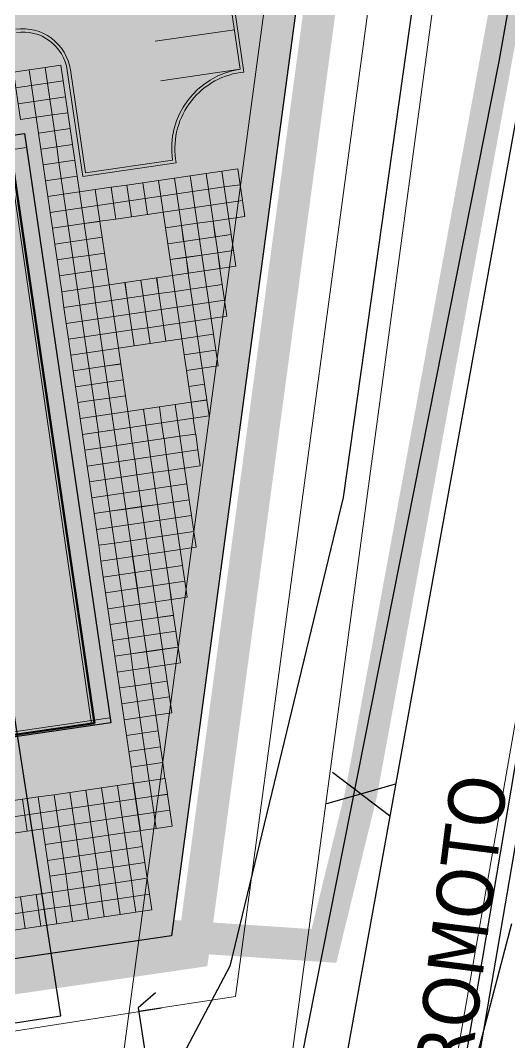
# Model space of a CAD drawing. Header units: metres. Extents: x 2 to 659295185, y -28 to 1124222152.
# Drawn here: x 658590.8 to 658621.4, y 1124397.9 to 1124461.7 of the extents above; entities that cross this region are included whole.
import ezdxf

# ---------------------------------------------------------------- set-up
doc = ezdxf.new("R2010")
doc.units = ezdxf.units.M
doc.header["$MEASUREMENT"] = 0
doc.linetypes.add('ACAD_ISO10W100', pattern=[18.5, 12, -3, 0.5, -3])
doc.linetypes.add('DASHED', pattern=[0.75, 0.5, -0.25])
doc.layers.get('0').update_dxf_attribs({"linetype": 'CONTINUOUS'})
for name, color, linetype, lineweight in [("a''brocal", 220, 'CONTINUOUS', 15), ('AT', 210, 'CONTINUOUS', 50), ('Canal Drenaje Existente', 162, 'CONTINUOUS', 20), ('Cerca concreto', 12, 'CONTINUOUS', 15), ('ESCUELA', 7, 'CONTINUOUS', 15), ('estaciomamiento', 8, 'CONTINUOUS', 15), ('MANZANA URBA', 30, 'ACAD_ISO10W100', 80)]:
    doc.layers.add(name, color=color, linetype=linetype, lineweight=lineweight)
for name, color, linetype in [('CALLES', 1, 'CONTINUOUS'), ('CANAL', 5, 'CONTINUOUS'), ('CARRET-PAV', 10, 'CONTINUOUS'), ('CERCA', 7, 'CONTINUOUS'), ('MANZANA', 30, 'CONTINUOUS'), ('PARCELA SL', 1, 'CONTINUOUS'), ('PUENTE', 7, 'CONTINUOUS')]:
    doc.layers.add(name, color=color, linetype=linetype)
doc.layers.add('parcela simoncito', color=7, linetype='CONTINUOUS', lineweight=9, true_color=0xe9debe)
doc.styles.get("Standard").update_dxf_attribs({"font": 'tahoma.ttf'})
doc.styles.add('СПДС', font='isocpeur.ttf')
doc.linetypes.add('FENCELINE2', pattern='A,0.25,-0.1,[132,ltypeshp.shx,S=0.1,R=0,X=-0.1,Y=0],-0.1,1', length=1.45)

# ---------------------------------------------------------------- blocks, each defined once
blk = doc.blocks.new('FENCTICK')
for p, q in [((-2, -4), (2, 4)), ((2, -4), (-2, 4))]:
    blk.add_line(p, q)
blk = doc.blocks.new('simoncito')
at = {"layer": 'ESCUELA', "linetype": 'Continuous', "lineweight": 0}
blk.add_hatch(color=252, dxfattribs=at).paths.add_polyline_path([(-455.6, -2173.202), (-495.36, -2173.202), (-495.361, -2154.802), (-458.961, -2154.802), (-458.961, -2162.022), (-455.601, -2162.022)])
at = {"layer": 'ESCUELA', "color": 5, "linetype": 'Continuous', "lineweight": 30}
blk.add_lwpolyline([(-455.887, -2173.202), (-455.89, -2176.921), (-481.237, -2176.912), (-481.237, -2174.202), (-496.047, -2174.202), (-496.046, -2153.802), (-458.847, -2153.802), (-458.847, -2161.022), (-455.887, -2161.022), (-455.887, -2162.022)], dxfattribs=at)
at = {"layer": 'ESCUELA', "color": 1, "linetype": 'Continuous', "lineweight": 0}
for points in [[(-495.161, -2153.802), (-495.161, -2175.418)], [(-459.161, -2153.802), (-459.16, -2175.418)], [(-498.581, -2155.002), (-458.961, -2155.001)], [(-498.581, -2173.002), (-455.601, -2173.001)]]:
    blk.add_lwpolyline(points, dxfattribs=at)
at = {"layer": 'ESCUELA', "linetype": 'Continuous', "lineweight": 0}
blk.add_lwpolyline([(-455.6, -2173.202), (-495.36, -2173.202), (-495.361, -2154.802), (-458.961, -2154.802), (-458.961, -2162.022), (-455.601, -2162.022), (-455.6, -2173.202)], dxfattribs=at)
at = {"layer": 'ESCUELA', "linetype": 'Continuous', "lineweight": 50}
blk.add_lwpolyline([(-458.961, -2154.802), (-495.361, -2154.802), (-495.36, -2173.202), (-455.6, -2173.201), (-455.601, -2162.022), (-458.961, -2162.022), (-458.961, -2154.802)], dxfattribs=at)
at = {"layer": 'ESCUELA', "color": 1, "linetype": 'Continuous', "lineweight": 0}
for centre in [(-499.081, -2155.002), (-499.081, -2173.002), (-495.174, -2175.918), (-459.461, -2175.918)]:
    blk.add_circle(centre, 0.5, dxfattribs=at)
at = {"layer": 'ESCUELA', "color": 1, "lineweight": 50, "char_height": 0.5, "width": 0.38012, "attachment_point": 3, "rotation": 359.99786, "style": 'СПДС'}
for s, insert in [('D', (-498.952, -2154.763)), ('A', (-498.952, -2172.763)), ('1', (-495.03, -2175.673)), ('7', (-459.324, -2175.686))]:
    blk.add_mtext(s, dxfattribs=dict(at, insert=insert))
blk = doc.blocks.new('ESTACIONAMIENTO')
at = {"layer": "a''brocal", "linetype": 'Continuous', "ltscale": 0.4, "flags": 128}
for points in [[(1887.099, 111.518), (1887.099, 104.818, -0.414214), (1884.299, 102.018), (1884.299, 102.018)], [(1887.299, 111.318), (1887.299, 104.818, -0.414214), (1884.299, 101.818), (1884.299, 101.818)]]:
    blk.add_lwpolyline(points, format="xyb", dxfattribs=at)
for points in [[(1893.003, 111.516), (1887.099, 111.517)], [(1892.799, 111.316), (1892.799, 111.316), (1887.299, 111.317)], [(1884.098, 96.118), (1897.999, 96.116), (1897.999, 106.516)], [(1884.098, 96.318), (1897.799, 96.316), (1897.799, 106.316)], [(1897.799, 106.516), (1897.999, 106.516)]]:
    blk.add_lwpolyline(points, dxfattribs=at)
at = {"layer": "a''brocal", "linetype": 'Continuous', "ltscale": 0.4}
for radius, start in [(5, 179.9991), (4.8, 177.61169)]:
    blk.add_arc((1897.799, 111.316), radius, start, 269.9991, dxfattribs=at)
at = {"layer": 'estaciomamiento', "ltscale": 0.2, "flags": 128}
for points in [[(1897.799, 106.316), (1897.799, 106.316), (1892.799, 106.316)], [(1897.799, 103.816), (1897.799, 103.816), (1892.799, 103.816)], [(1897.799, 101.316), (1897.799, 101.316), (1892.799, 101.316)], [(1897.799, 98.816), (1897.799, 98.816), (1892.799, 98.816)]]:
    blk.add_lwpolyline(points, dxfattribs=at)

msp = doc.modelspace()

# ---------------------------------------------------------------- hatches: boundary and pattern name
at = {"layer": 'parcela simoncito'}
msp.add_hatch(color=256, dxfattribs=at).paths.add_polyline_path([(658560.0707, 1124465.4792), (658609.4592, 1124472.7001), (658600.293, 1124404.5195), (658569.6385, 1124400.0377)])

# ---------------------------------------------------------------- linework, layer by layer
at = {"layer": 'AT', "lineweight": 0}
msp.add_lwpolyline([(658080, 1124569), (658577, 1124637), (658591, 1124653), (658624, 1124658), (658628, 1124625), (658597, 1124395), (658115, 1124328), (658080, 1124569)], dxfattribs=at)
at = {"layer": 'CANAL', "linetype": 'Continuous', "elevation": 434.9918, "flags": 128}
msp.add_lwpolyline([(658663.719, 1124743.4855), (658657.3745, 1124709.579), (658655.8015, 1124685.514), (658651.9225, 1124663.63), (658644.3125, 1124624.143), (658633.7325, 1124568.505), (658619.5335, 1124506.584), (658619.6825, 1124499.654), (658618.6305, 1124485.989), (658611.0145, 1124431.908), (658603.9335, 1124402.626), (658601.2245, 1124397.505), (658598.7995, 1124396.1357)], dxfattribs=at)
at = {"layer": 'Canal Drenaje Existente', "color": 5, "elevation": 433.2399, "flags": 128}
for points in [[(658635.137, 1124630.2962), (658604.2743, 1124400.7306)], [(658639.1013, 1124629.7632), (658607.7871, 1124396.8391)], [(658598.2495, 1124399.8089), (658604.2743, 1124400.7306)], [(658578.8158, 1124396.7675), (658599.6524, 1124400.0089)]]:
    msp.add_lwpolyline(points, dxfattribs=at)
at = {"layer": 'CARRET-PAV', "linetype": 'Continuous'}
for points, elevation in [([(658626.2535, 1124480.164), (658608.6306, 1124382.755), (658608.0905, 1124381.236), (658606.7645, 1124379.624), (658604.8085, 1124377.774), (658602.2665, 1124376.007), (658599.2155, 1124374.348), (658596.1655, 1124373.368), (658593.5745, 1124372.734), (658472.6899, 1124354.5431), (658442.8601, 1124349.9275)], 433.2496), ([(658622.3685, 1124368.142), (658620.3966, 1124368.4205), (658619.2131, 1124368.7095), (658618.2411, 1124369.4449), (658617.9425, 1124370.102), (658617.6253, 1124371.9035), (658617.4805, 1124373.347), (658617.2636, 1124377.4706), (658617.5421, 1124383.0332), (658618.3415, 1124390.678), (658619.1995, 1124395.105), (658627.6385, 1124444.263)], 436.3114)]:
    msp.add_lwpolyline(points, dxfattribs=dict(at, elevation=elevation))
at = {"layer": 'CERCA', "linetype": 'Continuous', "elevation": 433.4742}
msp.add_lwpolyline([(658490.973, 1124362.915), (658565.6915, 1124374.556), (658597.9476, 1124378.8677), (658603.0609, 1124379.5565), (658605.3092, 1124381.6346), (658605.7685, 1124383.4692), (658620.7505, 1124459.137), (658631.1915, 1124517.957), (658645.0415, 1124594.069), (658653.8255, 1124642.386), (658662.5475, 1124694.316), (658671.3891, 1124743.4855)], dxfattribs=at)
at = {"layer": 'Cerca concreto', "color": 12, "linetype": 'DASHED', "ltscale": 5, "const_width": 2, "elevation": 433.2399, "flags": 128}
msp.add_lwpolyline([(657991.502, 1124316.2048), (658045.3025, 1124325.2474), (658060.676, 1124327.6789), (658121.8661, 1124336.8046), (658142.429, 1124339.2598), (658225.3684, 1124349.265), (658261.6868, 1124353.8047), (658601.6327, 1124403.5068), (658632.5758, 1124633.6705)], dxfattribs=at)
at = {"layer": 'ESCUELA', "color": 1, "linetype": 'FENCELINE2', "lineweight": 30, "ltscale": 1.8, "elevation": 433.2399}
msp.add_lwpolyline([(658560.0707, 1124465.4792), (658609.4592, 1124472.7001), (658600.293, 1124404.5195), (658569.6385, 1124400.0377), (658560.0707, 1124465.4792)], dxfattribs=at)
at = {"layer": 'ESCUELA', "color": 248, "linetype": 'Continuous', "ltscale": 0.4, "elevation": 433.2399, "flags": 128}
for points in [[(658591.3996, 1124458.6179), (658590.4101, 1124458.4734), (658590.5546, 1124457.4839), (658591.5441, 1124457.6284)], [(658592.3892, 1124458.7624), (658591.3996, 1124458.6179), (658591.5441, 1124457.6284), (658592.5336, 1124457.7729)], [(658593.3787, 1124458.9069), (658592.3892, 1124458.7624), (658592.5336, 1124457.7729), (658593.5231, 1124457.9173)], [(658592.5339, 1124457.771), (658591.5444, 1124457.6265), (658591.6889, 1124456.637), (658592.6784, 1124456.7815)], [(658593.5234, 1124457.9155), (658592.5339, 1124457.771), (658592.6784, 1124456.7815), (658593.6679, 1124456.926)], [(658591.5444, 1124457.6265), (658590.5549, 1124457.4821), (658590.6994, 1124456.4926), (658591.6889, 1124456.637)], [(658591.6882, 1124456.6369), (658590.6986, 1124456.4924), (658590.8431, 1124455.5029), (658591.8326, 1124455.6474)], [(658592.6777, 1124456.7814), (658591.6882, 1124456.6369), (658591.8326, 1124455.6474), (658592.8221, 1124455.7919)], [(658593.6672, 1124456.9259), (658592.6777, 1124456.7814), (658592.8221, 1124455.7919), (658593.8116, 1124455.9364)], [(658592.8229, 1124455.792), (658591.8334, 1124455.6475), (658591.9779, 1124454.658), (658592.9674, 1124454.8025)], [(658593.8124, 1124455.9365), (658592.8229, 1124455.792), (658592.9674, 1124454.8025), (658593.9569, 1124454.947)], [(658592.9676, 1124454.8007), (658591.9781, 1124454.6562), (658592.1226, 1124453.6667), (658593.1121, 1124453.8112)], [(658593.9571, 1124454.9452), (658592.9676, 1124454.8007), (658593.1121, 1124453.8112), (658594.1016, 1124453.9557)], [(658594.1009, 1124453.9555), (658593.1114, 1124453.8111), (658593.2559, 1124452.8216), (658594.2454, 1124452.966)], [(658593.1114, 1124453.8111), (658592.1219, 1124453.6666), (658592.2664, 1124452.6771), (658593.2559, 1124452.8216)], [(658593.2559, 1124452.8216), (658592.2664, 1124452.6771), (658592.4108, 1124451.6876), (658593.4004, 1124451.832)], [(658594.2454, 1124452.966), (658593.2559, 1124452.8216), (658593.4004, 1124451.832), (658594.3899, 1124451.9765)], [(658594.3901, 1124451.9747), (658593.4006, 1124451.8302), (658593.5451, 1124450.8407), (658594.5346, 1124450.9852)], [(658601.4575, 1124451.9961), (658600.468, 1124451.8516), (658600.6125, 1124450.8621), (658601.602, 1124451.0066)], [(658602.447, 1124452.1405), (658601.4575, 1124451.9961), (658601.602, 1124451.0066), (658602.5915, 1124451.151)], [(658603.4358, 1124452.2849), (658602.4463, 1124452.1404), (658602.5908, 1124451.1509), (658603.5803, 1124451.2954)], [(658604.4253, 1124452.4294), (658603.4358, 1124452.2849), (658603.5803, 1124451.2954), (658604.5698, 1124451.4399)], [(658593.4006, 1124451.8302), (658592.4111, 1124451.6857), (658592.5556, 1124450.6962), (658593.5451, 1124450.8407)], [(658597.5009, 1124451.4183), (658596.5114, 1124451.2738), (658596.6559, 1124450.2843), (658597.6454, 1124450.4288)], [(658598.4904, 1124451.5628), (658597.5009, 1124451.4183), (658597.6454, 1124450.4288), (658598.6349, 1124450.5733)], [(658599.4792, 1124451.7072), (658598.4897, 1124451.5627), (658598.6342, 1124450.5732), (658599.6237, 1124450.7177)], [(658600.4687, 1124451.8517), (658599.4792, 1124451.7072), (658599.6237, 1124450.7177), (658600.6132, 1124450.8622)], [(658603.5803, 1124451.2954), (658602.5908, 1124451.1509), (658602.7352, 1124450.1614), (658603.7248, 1124450.3059)], [(658604.5698, 1124451.4399), (658603.5803, 1124451.2954), (658603.7248, 1124450.3059), (658604.7143, 1124450.4504)], [(658593.5444, 1124450.8406), (658592.5549, 1124450.6961), (658592.6994, 1124449.7066), (658593.6889, 1124449.8511)], [(658594.5339, 1124450.9851), (658593.5444, 1124450.8406), (658593.6889, 1124449.8511), (658594.6784, 1124449.9956)], [(658595.5227, 1124451.1295), (658594.5331, 1124450.985), (658594.6776, 1124449.9955), (658595.6671, 1124450.14)], [(658596.5122, 1124451.274), (658595.5227, 1124451.1295), (658595.6671, 1124450.14), (658596.6566, 1124450.2844)], [(658599.6237, 1124450.7177), (658598.6342, 1124450.5732), (658598.7787, 1124449.5837), (658599.7682, 1124449.7282)], [(658600.6132, 1124450.8622), (658599.6237, 1124450.7177), (658599.7682, 1124449.7282), (658600.7577, 1124449.8727)], [(658601.602, 1124451.0066), (658600.6125, 1124450.8621), (658600.757, 1124449.8726), (658601.7465, 1124450.017)], [(658602.5915, 1124451.151), (658601.602, 1124451.0066), (658601.7465, 1124450.017), (658602.736, 1124450.1615)], [(658595.6671, 1124450.14), (658594.6776, 1124449.9955), (658594.8221, 1124449.006), (658595.8116, 1124449.1505)], [(658596.6566, 1124450.2844), (658595.6671, 1124450.14), (658595.8116, 1124449.1505), (658596.8011, 1124449.2949)], [(658597.6454, 1124450.4288), (658596.6559, 1124450.2843), (658596.8004, 1124449.2948), (658597.7899, 1124449.4393)], [(658598.6349, 1124450.5733), (658597.6454, 1124450.4288), (658597.7899, 1124449.4393), (658598.7794, 1124449.5838)], [(658602.7362, 1124450.1597), (658601.7467, 1124450.0152), (658601.8912, 1124449.0257), (658602.8807, 1124449.1702)], [(658603.725, 1124450.3041), (658602.7355, 1124450.1596), (658602.88, 1124449.1701), (658603.8695, 1124449.3146)], [(658604.7145, 1124450.4486), (658603.725, 1124450.3041), (658603.8695, 1124449.3146), (658604.859, 1124449.4591)], [(658593.6889, 1124449.8511), (658592.6994, 1124449.7066), (658592.8438, 1124448.7171), (658593.8333, 1124448.8616)], [(658594.6784, 1124449.9956), (658593.6889, 1124449.8511), (658593.8333, 1124448.8616), (658594.8229, 1124449.0061)], [(658600.758, 1124449.8708), (658599.7685, 1124449.7264), (658599.9129, 1124448.7368), (658600.9024, 1124448.8813)], [(658601.7467, 1124450.0152), (658600.7572, 1124449.8707), (658600.9017, 1124448.8812), (658601.8912, 1124449.0257)], [(658593.8336, 1124448.8598), (658592.8441, 1124448.7153), (658592.9886, 1124447.7258), (658593.9781, 1124447.8703)], [(658594.8231, 1124449.0042), (658593.8336, 1124448.8598), (658593.9781, 1124447.8703), (658594.9676, 1124448.0147)], [(658595.8119, 1124449.1486), (658594.8224, 1124449.0041), (658594.9669, 1124448.0146), (658595.9564, 1124448.1591)], [(658600.9017, 1124448.8812), (658599.9122, 1124448.7367), (658600.0567, 1124447.7472), (658601.0462, 1124447.8917)], [(658601.8905, 1124449.0256), (658600.901, 1124448.8811), (658601.0455, 1124447.8916), (658602.035, 1124448.0361)], [(658602.88, 1124449.1701), (658601.8905, 1124449.0256), (658602.035, 1124448.0361), (658603.0245, 1124448.1806)], [(658603.8688, 1124449.3145), (658602.8793, 1124449.17), (658603.0238, 1124448.1805), (658604.0133, 1124448.325)], [(658595.9556, 1124448.159), (658594.9661, 1124448.0145), (658595.1106, 1124447.025), (658596.1001, 1124447.1695)], [(658603.0267, 1124448.1809), (658602.0372, 1124448.0364), (658602.1817, 1124447.0469), (658603.1712, 1124447.1914)], [(658604.0155, 1124448.3253), (658603.0259, 1124448.1808), (658603.1704, 1124447.1913), (658604.1599, 1124447.3358)], [(658593.9774, 1124447.8701), (658592.9879, 1124447.7257), (658593.1323, 1124446.7362), (658594.1218, 1124446.8806)], [(658594.9669, 1124448.0146), (658593.9774, 1124447.8701), (658594.1218, 1124446.8806), (658595.1114, 1124447.0251)], [(658601.0484, 1124447.892), (658600.0589, 1124447.7476), (658600.2034, 1124446.758), (658601.1929, 1124446.9025)], [(658602.0372, 1124448.0364), (658601.0477, 1124447.8919), (658601.1922, 1124446.9024), (658602.1817, 1124447.0469)], [(658594.124, 1124446.881), (658593.1345, 1124446.7365), (658593.279, 1124445.747), (658594.2685, 1124445.8915)], [(658595.1136, 1124447.0254), (658594.124, 1124446.881), (658594.2685, 1124445.8915), (658595.258, 1124446.0359)], [(658596.1023, 1124447.1698), (658595.1128, 1124447.0253), (658595.2573, 1124446.0358), (658596.2468, 1124446.1803)], [(658601.1932, 1124446.9007), (658600.2036, 1124446.7562), (658600.3481, 1124445.7667), (658601.3376, 1124445.9112)], [(658602.1819, 1124447.0451), (658601.1924, 1124446.9006), (658601.3369, 1124445.9111), (658602.3264, 1124446.0556)], [(658603.1714, 1124447.1896), (658602.1819, 1124447.0451), (658602.3264, 1124446.0556), (658603.3159, 1124446.2001)], [(658604.1602, 1124447.3339), (658603.1707, 1124447.1895), (658603.3152, 1124446.1999), (658604.3047, 1124446.3444)], [(658603.3152, 1124446.1999), (658602.3257, 1124446.0555), (658602.4702, 1124445.066), (658603.4597, 1124445.2104)], [(658594.2688, 1124445.8896), (658593.2793, 1124445.7451), (658593.4238, 1124444.7556), (658594.4133, 1124444.9001)], [(658595.2583, 1124446.0341), (658594.2688, 1124445.8896), (658594.4133, 1124444.9001), (658595.4028, 1124445.0446)], [(658596.2471, 1124446.1785), (658595.2576, 1124446.034), (658595.4021, 1124445.0445), (658596.3916, 1124445.189)], [(658599.3586, 1124445.6222), (658598.3691, 1124445.4777), (658598.5136, 1124444.4882), (658599.5031, 1124444.6327)], [(658600.3474, 1124445.7666), (658599.3579, 1124445.6221), (658599.5024, 1124444.6326), (658600.4919, 1124444.7771)], [(658601.3369, 1124445.9111), (658600.3474, 1124445.7666), (658600.4919, 1124444.7771), (658601.4814, 1124444.9216)], [(658602.3257, 1124446.0555), (658601.3362, 1124445.911), (658601.4807, 1124444.9215), (658602.4702, 1124445.066)], [(658595.4021, 1124445.0445), (658594.4126, 1124444.9), (658594.557, 1124443.9105), (658595.5465, 1124444.055)], [(658596.3916, 1124445.189), (658595.4021, 1124445.0445), (658595.5465, 1124444.055), (658596.5361, 1124444.1995)], [(658597.3811, 1124445.3335), (658596.3916, 1124445.189), (658596.5361, 1124444.1995), (658597.5256, 1124444.344)], [(658598.3691, 1124445.4777), (658597.3796, 1124445.3333), (658597.5241, 1124444.3437), (658598.5136, 1124444.4882)], [(658601.4814, 1124444.9216), (658600.4919, 1124444.7771), (658600.6364, 1124443.7876), (658601.6259, 1124443.9321)], [(658602.4702, 1124445.066), (658601.4807, 1124444.9215), (658601.6251, 1124443.932), (658602.6146, 1124444.0765)], [(658603.4597, 1124445.2104), (658602.4702, 1124445.066), (658602.6146, 1124444.0765), (658603.6042, 1124444.2209)], [(658594.4126, 1124444.9), (658593.423, 1124444.7555), (658593.5675, 1124443.766), (658594.557, 1124443.9105)], [(658597.5256, 1124444.344), (658596.5361, 1124444.1995), (658596.6805, 1124443.21), (658597.67, 1124443.3545)], [(658598.5136, 1124444.4882), (658597.5241, 1124444.3437), (658597.6686, 1124443.3542), (658598.6581, 1124443.4987)], [(658599.5031, 1124444.6327), (658598.5136, 1124444.4882), (658598.6581, 1124443.4987), (658599.6476, 1124443.6432)], [(658600.4919, 1124444.7771), (658599.5024, 1124444.6326), (658599.6469, 1124443.6431), (658600.6364, 1124443.7876)], [(658594.557, 1124443.9105), (658593.5675, 1124443.766), (658593.712, 1124442.7765), (658594.7015, 1124442.921)], [(658595.5465, 1124444.055), (658594.557, 1124443.9105), (658594.7015, 1124442.921), (658595.691, 1124443.0655)], [(658596.5361, 1124444.1995), (658595.5465, 1124444.055), (658595.691, 1124443.0655), (658596.6805, 1124443.21)], [(658599.6479, 1124443.6414), (658598.6584, 1124443.4969), (658598.8028, 1124442.5074), (658599.7923, 1124442.6519)], [(658600.6366, 1124443.7858), (658599.6471, 1124443.6413), (658599.7916, 1124442.6518), (658600.7811, 1124442.7962)], [(658601.6261, 1124443.9302), (658600.6366, 1124443.7858), (658600.7811, 1124442.7962), (658601.7706, 1124442.9407)], [(658602.6149, 1124444.0746), (658601.6254, 1124443.9301), (658601.7699, 1124442.9406), (658602.7594, 1124443.0851)], [(658603.6044, 1124444.2191), (658602.6149, 1124444.0746), (658602.7594, 1124443.0851), (658603.7489, 1124443.2296)], [(658595.6913, 1124443.0636), (658594.7018, 1124442.9192), (658594.8463, 1124441.9297), (658595.8358, 1124442.0741)], [(658596.6808, 1124443.2081), (658595.6913, 1124443.0636), (658595.8358, 1124442.0741), (658596.8253, 1124442.2186)], [(658597.6703, 1124443.3526), (658596.6808, 1124443.2081), (658596.8253, 1124442.2186), (658597.8148, 1124442.3631)], [(658598.6584, 1124443.4969), (658597.6688, 1124443.3524), (658597.8133, 1124442.3629), (658598.8028, 1124442.5074)], [(658602.7587, 1124443.085), (658601.7692, 1124442.9405), (658601.9136, 1124441.951), (658602.9032, 1124442.0955)], [(658594.7018, 1124442.9192), (658593.7123, 1124442.7747), (658593.8568, 1124441.7852), (658594.8463, 1124441.9297)], [(658597.8141, 1124442.363), (658596.8246, 1124442.2185), (658596.969, 1124441.229), (658597.9585, 1124441.3735)], [(658598.8021, 1124442.5073), (658597.8126, 1124442.3628), (658597.9571, 1124441.3733), (658598.9466, 1124441.5178)], [(658599.7916, 1124442.6518), (658598.8021, 1124442.5073), (658598.9466, 1124441.5178), (658599.9361, 1124441.6623)], [(658600.7804, 1124442.7961), (658599.7909, 1124442.6517), (658599.9354, 1124441.6621), (658600.9249, 1124441.8066)], [(658601.7699, 1124442.9406), (658600.7804, 1124442.7961), (658600.9249, 1124441.8066), (658601.9144, 1124441.9511)], [(658594.8455, 1124441.9295), (658593.856, 1124441.7851), (658594.0005, 1124440.7956), (658594.99, 1124440.94)], [(658595.8351, 1124442.074), (658594.8455, 1124441.9295), (658594.99, 1124440.94), (658595.9795, 1124441.0845)], [(658596.8246, 1124442.2185), (658595.8351, 1124442.074), (658595.9795, 1124441.0845), (658596.969, 1124441.229)], [(658601.9166, 1124441.9514), (658600.9271, 1124441.807), (658601.0716, 1124440.8174), (658602.0611, 1124440.9619)], [(658602.9054, 1124442.0958), (658601.9158, 1124441.9513), (658602.0603, 1124440.9618), (658603.0498, 1124441.1063)], [(658595.981, 1124441.0847), (658594.9915, 1124440.9403), (658595.136, 1124439.9507), (658596.1255, 1124440.0952)], [(658596.9712, 1124441.2293), (658595.9817, 1124441.0848), (658596.1262, 1124440.0953), (658597.1157, 1124440.2398)], [(658603.0501, 1124441.1045), (658602.0606, 1124440.96), (658602.2051, 1124439.9705), (658603.1946, 1124440.115)], [(658594.9915, 1124440.9403), (658594.002, 1124440.7958), (658594.1465, 1124439.8063), (658595.136, 1124439.9507)], [(658602.0613, 1124440.9601), (658601.0718, 1124440.8156), (658601.2163, 1124439.8261), (658602.2058, 1124439.9706)], [(658595.1362, 1124439.9489), (658594.1467, 1124439.8044), (658594.2912, 1124438.8149), (658595.2807, 1124438.9594)], [(658596.1258, 1124440.0934), (658595.1362, 1124439.9489), (658595.2807, 1124438.9594), (658596.2702, 1124439.1039)], [(658597.116, 1124440.238), (658596.1265, 1124440.0935), (658596.271, 1124439.104), (658597.2605, 1124439.2485)], [(658602.2058, 1124439.9706), (658601.2163, 1124439.8261), (658601.3608, 1124438.8366), (658602.3503, 1124438.9811)], [(658597.2597, 1124439.2484), (658596.2702, 1124439.1039), (658596.4147, 1124438.1144), (658597.4042, 1124438.2589)], [(658595.28, 1124438.9593), (658594.2905, 1124438.8148), (658594.435, 1124437.8253), (658595.4245, 1124437.9698)], [(658596.2695, 1124439.1038), (658595.28, 1124438.9593), (658595.4245, 1124437.9698), (658596.414, 1124438.1143)], [(658602.3503, 1124438.9811), (658601.3608, 1124438.8366), (658601.5053, 1124437.8471), (658602.4948, 1124437.9916)], [(658595.4252, 1124437.9699), (658594.4357, 1124437.8254), (658594.5802, 1124436.8359), (658595.5697, 1124436.9804)], [(658596.4147, 1124438.1144), (658595.4252, 1124437.9699), (658595.5697, 1124436.9804), (658596.5592, 1124437.1249)], [(658597.4042, 1124438.2589), (658596.4147, 1124438.1144), (658596.5592, 1124437.1249), (658597.5487, 1124437.2694)], [(658602.4951, 1124437.9898), (658601.5055, 1124437.8453), (658601.65, 1124436.8558), (658602.6395, 1124437.0002)], [(658597.549, 1124437.2675), (658596.5595, 1124437.1231), (658596.704, 1124436.1335), (658597.6935, 1124436.278)], [(658598.5385, 1124437.412), (658597.549, 1124437.2675), (658597.6935, 1124436.278), (658598.683, 1124436.4225)], [(658599.5265, 1124437.5563), (658598.537, 1124437.4118), (658598.6815, 1124436.4223), (658599.671, 1124436.5668)], [(658600.516, 1124437.7008), (658599.5265, 1124437.5563), (658599.671, 1124436.5668), (658600.6605, 1124436.7113)], [(658601.5055, 1124437.8453), (658600.516, 1124437.7008), (658600.6605, 1124436.7113), (658601.65, 1124436.8558)], [(658595.57, 1124436.9786), (658594.5805, 1124436.8341), (658594.7249, 1124435.8446), (658595.7145, 1124435.9891)], [(658596.5595, 1124437.1231), (658595.57, 1124436.9786), (658595.7145, 1124435.9891), (658596.704, 1124436.1335)], [(658600.6598, 1124436.7112), (658599.6703, 1124436.5667), (658599.8148, 1124435.5772), (658600.8043, 1124435.7217)], [(658601.6493, 1124436.8557), (658600.6598, 1124436.7112), (658600.8043, 1124435.7217), (658601.7938, 1124435.8661)], [(658595.7137, 1124435.989), (658594.7242, 1124435.8445), (658594.8687, 1124434.855), (658595.8582, 1124434.9994)], [(658596.7032, 1124436.1334), (658595.7137, 1124435.989), (658595.8582, 1124434.9994), (658596.8477, 1124435.1439)], [(658597.6927, 1124436.2779), (658596.7032, 1124436.1334), (658596.8477, 1124435.1439), (658597.8372, 1124435.2884)], [(658598.6822, 1124436.4224), (658597.6927, 1124436.2779), (658597.8372, 1124435.2884), (658598.8267, 1124435.4329)], [(658599.6703, 1124436.5667), (658598.6808, 1124436.4222), (658598.8253, 1124435.4327), (658599.8148, 1124435.5772)], [(658598.8289, 1124435.4332), (658597.8394, 1124435.2887), (658597.9839, 1124434.2992), (658598.9734, 1124434.4437)], [(658599.817, 1124435.5775), (658598.8275, 1124435.433), (658598.9719, 1124434.4435), (658599.9615, 1124434.588)], [(658600.8065, 1124435.722), (658599.817, 1124435.5775), (658599.9615, 1124434.588), (658600.951, 1124434.7325)], [(658601.796, 1124435.8665), (658600.8065, 1124435.722), (658600.951, 1124434.7325), (658601.9405, 1124434.877)], [(658595.8582, 1124434.9994), (658594.8687, 1124434.855), (658595.0132, 1124433.8655), (658596.0027, 1124434.0099)], [(658596.8477, 1124435.1439), (658595.8582, 1124434.9994), (658596.0027, 1124434.0099), (658596.9922, 1124434.1544)], [(658597.8394, 1124435.2887), (658596.8499, 1124435.1443), (658596.9944, 1124434.1547), (658597.9839, 1124434.2992)], [(658600.9512, 1124434.7306), (658599.9617, 1124434.5862), (658600.1062, 1124433.5967), (658601.0957, 1124433.7411)], [(658601.9407, 1124434.8751), (658600.9512, 1124434.7306), (658601.0957, 1124433.7411), (658602.0852, 1124433.8856)], [(658596.9925, 1124434.1526), (658596.003, 1124434.0081), (658596.1474, 1124433.0186), (658597.137, 1124433.1631)], [(658597.9842, 1124434.2974), (658596.9947, 1124434.1529), (658597.1392, 1124433.1634), (658598.1287, 1124433.3079)], [(658598.9737, 1124434.4419), (658597.9842, 1124434.2974), (658598.1287, 1124433.3079), (658599.1182, 1124433.4524)], [(658599.9617, 1124434.5862), (658598.9722, 1124434.4417), (658599.1167, 1124433.4522), (658600.1062, 1124433.5967)], [(658596.003, 1124434.0081), (658595.0135, 1124433.8636), (658595.1579, 1124432.8741), (658596.1474, 1124433.0186)], [(658599.1174, 1124433.4523), (658598.1279, 1124433.3078), (658598.2724, 1124432.3183), (658599.2619, 1124432.4628)], [(658600.1055, 1124433.5965), (658599.116, 1124433.4521), (658599.2605, 1124432.4626), (658600.25, 1124432.607)], [(658601.095, 1124433.741), (658600.1055, 1124433.5965), (658600.25, 1124432.607), (658601.2395, 1124432.7515)], [(658596.1467, 1124433.0185), (658595.1572, 1124432.874), (658595.3017, 1124431.8845), (658596.2912, 1124432.029)], [(658597.1362, 1124433.163), (658596.1467, 1124433.0185), (658596.2912, 1124432.029), (658597.2807, 1124432.1735)], [(658598.1279, 1124433.3078), (658597.1384, 1124433.1633), (658597.2829, 1124432.1738), (658598.2724, 1124432.3183)], [(658597.2807, 1124432.1735), (658596.2912, 1124432.029), (658596.4357, 1124431.0395), (658597.4252, 1124431.184)], [(658598.2724, 1124432.3183), (658597.2829, 1124432.1738), (658597.4274, 1124431.1843), (658598.4169, 1124431.3288)], [(658599.2619, 1124432.4628), (658598.2724, 1124432.3183), (658598.4169, 1124431.3288), (658599.4064, 1124431.4733)], [(658600.25, 1124432.607), (658599.2605, 1124432.4626), (658599.4049, 1124431.473), (658600.3944, 1124431.6175)], [(658601.2395, 1124432.7515), (658600.25, 1124432.607), (658600.3944, 1124431.6175), (658601.384, 1124431.762)], [(658596.2912, 1124432.029), (658595.3017, 1124431.8845), (658595.4462, 1124430.895), (658596.4357, 1124431.0395)], [(658600.3947, 1124431.6157), (658599.4052, 1124431.4712), (658599.5497, 1124430.4817), (658600.5392, 1124430.6262)], [(658601.3842, 1124431.7602), (658600.3947, 1124431.6157), (658600.5392, 1124430.6262), (658601.5287, 1124430.7707)], [(658596.436, 1124431.0377), (658595.4464, 1124430.8932), (658595.5909, 1124429.9037), (658596.5804, 1124430.0481)], [(658597.4255, 1124431.1821), (658596.436, 1124431.0377), (658596.5804, 1124430.0481), (658597.5699, 1124430.1926)], [(658598.4172, 1124431.3269), (658597.4277, 1124431.1825), (658597.5721, 1124430.193), (658598.5616, 1124430.3374)], [(658599.4067, 1124431.4714), (658598.4172, 1124431.3269), (658598.5616, 1124430.3374), (658599.5512, 1124430.4819)], [(658598.5609, 1124430.3373), (658597.5714, 1124430.1928), (658597.7159, 1124429.2033), (658598.7054, 1124429.3478)], [(658599.5504, 1124430.4818), (658598.5609, 1124430.3373), (658598.7054, 1124429.3478), (658599.6949, 1124429.4923)], [(658600.5385, 1124430.6261), (658599.549, 1124430.4816), (658599.6934, 1124429.4921), (658600.683, 1124429.6366)], [(658601.528, 1124430.7706), (658600.5385, 1124430.6261), (658600.683, 1124429.6366), (658601.6725, 1124429.7811)], [(658596.5797, 1124430.048), (658595.5902, 1124429.9036), (658595.7347, 1124428.914), (658596.7242, 1124429.0585)], [(658597.5692, 1124430.1925), (658596.5797, 1124430.048), (658596.7242, 1124429.0585), (658597.7137, 1124429.203)], [(658600.6851, 1124429.6369), (658599.6956, 1124429.4924), (658599.8401, 1124428.5029), (658600.8296, 1124428.6474)], [(658601.6747, 1124429.7814), (658600.6851, 1124429.6369), (658600.8296, 1124428.6474), (658601.8191, 1124428.7919)], [(658596.7242, 1124429.0585), (658595.7347, 1124428.914), (658595.8792, 1124427.9245), (658596.8687, 1124428.069)], [(658597.7137, 1124429.203), (658596.7242, 1124429.0585), (658596.8687, 1124428.069), (658597.8582, 1124428.2135)], [(658598.7076, 1124429.3481), (658597.7181, 1124429.2037), (658597.8626, 1124428.2142), (658598.8521, 1124428.3586)], [(658599.6971, 1124429.4926), (658598.7076, 1124429.3481), (658598.8521, 1124428.3586), (658599.8416, 1124428.5031)], [(658598.8524, 1124428.3568), (658597.8628, 1124428.2123), (658598.0073, 1124427.2228), (658598.9968, 1124427.3673)], [(658599.8419, 1124428.5013), (658598.8524, 1124428.3568), (658598.9968, 1124427.3673), (658599.9863, 1124427.5118)], [(658600.8299, 1124428.6456), (658599.8404, 1124428.5011), (658599.9849, 1124427.5116), (658600.9744, 1124427.6561)], [(658596.8689, 1124428.0672), (658595.8794, 1124427.9227), (658596.0239, 1124426.9332), (658597.0134, 1124427.0777)], [(658597.8585, 1124428.2117), (658596.8689, 1124428.0672), (658597.0134, 1124427.0777), (658598.0029, 1124427.2222)], [(658597.0127, 1124427.0776), (658596.0232, 1124426.9331), (658596.1677, 1124425.9436), (658597.1572, 1124426.0881)], [(658598.0022, 1124427.2221), (658597.0127, 1124427.0776), (658597.1572, 1124426.0881), (658598.1467, 1124426.2326)], [(658598.9961, 1124427.3672), (658598.0066, 1124427.2227), (658598.1511, 1124426.2332), (658599.1406, 1124426.3777)], [(658599.9856, 1124427.5117), (658598.9961, 1124427.3672), (658599.1406, 1124426.3777), (658600.1301, 1124426.5222)], [(658600.9744, 1124427.6561), (658599.9849, 1124427.5116), (658600.1294, 1124426.5221), (658601.1189, 1124426.6665)], [(658600.1301, 1124426.5222), (658599.1406, 1124426.3777), (658599.2851, 1124425.3882), (658600.2746, 1124425.5327)], [(658601.1211, 1124426.6669), (658600.1316, 1124426.5224), (658600.276, 1124425.5329), (658601.2656, 1124425.6774)], [(658597.1572, 1124426.0881), (658596.1677, 1124425.9436), (658596.3122, 1124424.9541), (658597.3017, 1124425.0986)], [(658598.1467, 1124426.2326), (658597.1572, 1124426.0881), (658597.3017, 1124425.0986), (658598.2912, 1124425.2431)], [(658599.1406, 1124426.3777), (658598.1511, 1124426.2332), (658598.2956, 1124425.2437), (658599.2851, 1124425.3882)], [(658598.2914, 1124425.2412), (658597.3019, 1124425.0967), (658597.4464, 1124424.1072), (658598.4359, 1124424.2517)], [(658599.2853, 1124425.3863), (658598.2958, 1124425.2419), (658598.4403, 1124424.2524), (658599.4298, 1124424.3968)], [(658600.2748, 1124425.5308), (658599.2853, 1124425.3863), (658599.4298, 1124424.3968), (658600.4193, 1124424.5413)], [(658597.3019, 1124425.0967), (658596.3124, 1124424.9522), (658596.4569, 1124423.9627), (658597.4464, 1124424.1072)], [(658600.4186, 1124424.5412), (658599.4291, 1124424.3967), (658599.5736, 1124423.4072), (658600.5631, 1124423.5517)], [(658597.4457, 1124424.1071), (658596.4562, 1124423.9626), (658596.6007, 1124422.9731), (658597.5902, 1124423.1176)], [(658598.4352, 1124424.2516), (658597.4457, 1124424.1071), (658597.5902, 1124423.1176), (658598.5797, 1124423.2621)], [(658599.4291, 1124424.3967), (658598.4396, 1124424.2522), (658598.5841, 1124423.2627), (658599.5736, 1124423.4072)], [(658598.5797, 1124423.2621), (658597.5902, 1124423.1176), (658597.7347, 1124422.1281), (658598.7242, 1124422.2726)], [(658599.5758, 1124423.4075), (658598.5863, 1124423.2631), (658598.7308, 1124422.2736), (658599.7203, 1124422.418)], [(658600.5653, 1124423.552), (658599.5758, 1124423.4075), (658599.7203, 1124422.418), (658600.7098, 1124422.5625)], [(658597.5902, 1124423.1176), (658596.6007, 1124422.9731), (658596.7452, 1124421.9836), (658597.7347, 1124422.1281)], [(658597.7349, 1124422.1263), (658596.7454, 1124421.9818), (658596.8899, 1124420.9923), (658597.8794, 1124421.1368)], [(658598.7244, 1124422.2708), (658597.7349, 1124422.1263), (658597.8794, 1124421.1368), (658598.8689, 1124421.2813)], [(658599.7205, 1124422.4162), (658598.731, 1124422.2717), (658598.8755, 1124421.2822), (658599.865, 1124421.4267)], [(658600.71, 1124422.5607), (658599.7205, 1124422.4162), (658599.865, 1124421.4267), (658600.8545, 1124421.5712)], [(658599.865, 1124421.4267), (658598.8755, 1124421.2822), (658599.02, 1124420.2927), (658600.0095, 1124420.4372)], [(658597.8787, 1124421.1367), (658596.8892, 1124420.9922), (658597.0337, 1124420.0027), (658598.0232, 1124420.1472)], [(658598.8682, 1124421.2811), (658597.8787, 1124421.1367), (658598.0232, 1124420.1472), (658599.0127, 1124420.2916)], [(658598.0232, 1124420.1472), (658597.0337, 1124420.0027), (658597.1781, 1124419.0132), (658598.1677, 1124419.1576)], [(658599.0127, 1124420.2916), (658598.0232, 1124420.1472), (658598.1677, 1124419.1576), (658599.1572, 1124419.3021)], [(658600.0117, 1124420.4375), (658599.0222, 1124420.293), (658599.1667, 1124419.3035), (658600.1562, 1124419.448)], [(658600.1565, 1124419.4462), (658599.1669, 1124419.3017), (658599.3114, 1124418.3122), (658600.3009, 1124418.4567)], [(658598.1679, 1124419.1558), (658597.1784, 1124419.0113), (658597.3229, 1124418.0218), (658598.3124, 1124418.1663)], [(658599.1574, 1124419.3003), (658598.1679, 1124419.1558), (658598.3124, 1124418.1663), (658599.3019, 1124418.3108)], [(658598.3117, 1124418.1662), (658597.3222, 1124418.0217), (658597.4666, 1124417.0322), (658598.4562, 1124417.1767)], [(658599.3012, 1124418.3107), (658598.3117, 1124418.1662), (658598.4562, 1124417.1767), (658599.4457, 1124417.3212)], [(658598.4562, 1124417.1767), (658597.4666, 1124417.0322), (658597.6111, 1124416.0427), (658598.6006, 1124416.1872)], [(658599.4457, 1124417.3212), (658598.4562, 1124417.1767), (658598.6006, 1124416.1872), (658599.5901, 1124416.3317)], [(658598.6009, 1124416.1854), (658597.6114, 1124416.0409), (658597.7559, 1124415.0514), (658598.7454, 1124415.1959)], [(658599.5904, 1124416.3298), (658598.6009, 1124416.1854), (658598.7454, 1124415.1959), (658599.7349, 1124415.3403)], [(658598.7447, 1124415.1957), (658597.7552, 1124415.0513), (658597.8996, 1124414.0618), (658598.8891, 1124414.2062)], [(658599.7342, 1124415.3402), (658598.7447, 1124415.1957), (658598.8891, 1124414.2062), (658599.8787, 1124414.3507)], [(658599.8845, 1124414.3516), (658598.895, 1124414.2071), (658599.0395, 1124413.2176), (658600.029, 1124413.3621)], [(658594.9311, 1124413.6283), (658593.9416, 1124413.4838), (658594.0861, 1124412.4943), (658595.0756, 1124412.6388)], [(658595.9206, 1124413.7728), (658594.9311, 1124413.6283), (658595.0756, 1124412.6388), (658596.0651, 1124412.7833)], [(658596.9101, 1124413.9173), (658595.9206, 1124413.7728), (658596.0651, 1124412.7833), (658597.0546, 1124412.9278)], [(658597.8996, 1124414.0618), (658596.9101, 1124413.9173), (658597.0546, 1124412.9278), (658598.0441, 1124413.0722)], [(658598.895, 1124414.2071), (658597.9055, 1124414.0626), (658598.05, 1124413.0731), (658599.0395, 1124413.2176)], [(658590.9731, 1124413.0504), (658589.9836, 1124412.9059), (658590.1281, 1124411.9164), (658591.1176, 1124412.0608)], [(658591.9626, 1124413.1948), (658590.9731, 1124413.0504), (658591.1176, 1124412.0608), (658592.1071, 1124412.2053)], [(658592.9521, 1124413.3393), (658591.9626, 1124413.1948), (658592.1071, 1124412.2053), (658593.0966, 1124412.3498)], [(658593.9416, 1124413.4838), (658592.9521, 1124413.3393), (658593.0966, 1124412.3498), (658594.0861, 1124412.4943)], [(658598.0444, 1124413.0704), (658597.0549, 1124412.9259), (658597.1994, 1124411.9364), (658598.1889, 1124412.0809)], [(658599.0398, 1124413.2158), (658598.0503, 1124413.0713), (658598.1947, 1124412.0818), (658599.1842, 1124412.2262)], [(658600.0293, 1124413.3602), (658599.0398, 1124413.2158), (658599.1842, 1124412.2262), (658600.1738, 1124412.3707)], [(658594.0864, 1124412.4925), (658593.0969, 1124412.348), (658593.2413, 1124411.3585), (658594.2309, 1124411.503)], [(658595.0759, 1124412.637), (658594.0864, 1124412.4925), (658594.2309, 1124411.503), (658595.2204, 1124411.6475)], [(658596.0654, 1124412.7814), (658595.0759, 1124412.637), (658595.2204, 1124411.6475), (658596.2099, 1124411.7919)], [(658597.0549, 1124412.9259), (658596.0654, 1124412.7814), (658596.2099, 1124411.7919), (658597.1994, 1124411.9364)], [(658600.173, 1124412.3706), (658599.1835, 1124412.2261), (658599.328, 1124411.2366), (658600.3175, 1124411.3811)], [(658591.1178, 1124412.059), (658590.1283, 1124411.9145), (658590.2728, 1124410.925), (658591.2623, 1124411.0695)], [(658592.1074, 1124412.2035), (658591.1178, 1124412.059), (658591.2623, 1124411.0695), (658592.2518, 1124411.214)], [(658593.0969, 1124412.348), (658592.1074, 1124412.2035), (658592.2518, 1124411.214), (658593.2413, 1124411.3585)], [(658596.2091, 1124411.7918), (658595.2196, 1124411.6473), (658595.3641, 1124410.6578), (658596.3536, 1124410.8023)], [(658597.1986, 1124411.9363), (658596.2091, 1124411.7918), (658596.3536, 1124410.8023), (658597.3431, 1124410.9468)], [(658598.1881, 1124412.0808), (658597.1986, 1124411.9363), (658597.3431, 1124410.9468), (658598.3326, 1124411.0913)], [(658599.1835, 1124412.2261), (658598.194, 1124412.0817), (658598.3385, 1124411.0921), (658599.328, 1124411.2366)], [(658593.2406, 1124411.3584), (658592.2511, 1124411.2139), (658592.3956, 1124410.2244), (658593.3851, 1124410.3689)], [(658594.2301, 1124411.5029), (658593.2406, 1124411.3584), (658593.3851, 1124410.3689), (658594.3746, 1124410.5134)], [(658595.2196, 1124411.6473), (658594.2301, 1124411.5029), (658594.3746, 1124410.5134), (658595.3641, 1124410.6578)], [(658598.3326, 1124411.0913), (658597.3431, 1124410.9468), (658597.4876, 1124409.9573), (658598.4771, 1124410.1018)], [(658594.3746, 1124410.5134), (658593.3851, 1124410.3689), (658593.5296, 1124409.3794), (658594.5191, 1124409.5238)], [(658595.3641, 1124410.6578), (658594.3746, 1124410.5134), (658594.5191, 1124409.5238), (658595.5086, 1124409.6683)], [(658596.3536, 1124410.8023), (658595.3641, 1124410.6578), (658595.5086, 1124409.6683), (658596.4981, 1124409.8128)], [(658597.3431, 1124410.9468), (658596.3536, 1124410.8023), (658596.4981, 1124409.8128), (658597.4876, 1124409.9573)], [(658593.3851, 1124410.3689), (658592.3956, 1124410.2244), (658592.5401, 1124409.2349), (658593.5296, 1124409.3794)], [(658596.4984, 1124409.811), (658595.5089, 1124409.6665), (658595.6533, 1124408.677), (658596.6429, 1124408.8215)], [(658597.4879, 1124409.9555), (658596.4984, 1124409.811), (658596.6429, 1124408.8215), (658597.6324, 1124408.966)], [(658598.4774, 1124410.1), (658597.4879, 1124409.9555), (658597.6324, 1124408.966), (658598.6219, 1124409.1104)], [(658593.5298, 1124409.3775), (658592.5403, 1124409.233), (658592.6848, 1124408.2435), (658593.6743, 1124408.388)], [(658594.5194, 1124409.522), (658593.5298, 1124409.3775), (658593.6743, 1124408.388), (658594.6638, 1124408.5325)], [(658595.5089, 1124409.6665), (658594.5194, 1124409.522), (658594.6638, 1124408.5325), (658595.6533, 1124408.677)], [(658594.6631, 1124408.5324), (658593.6736, 1124408.3879), (658593.8181, 1124407.3984), (658594.8076, 1124407.5429)], [(658595.6526, 1124408.6769), (658594.6631, 1124408.5324), (658594.8076, 1124407.5429), (658595.7971, 1124407.6874)], [(658596.6421, 1124408.8214), (658595.6526, 1124408.6769), (658595.7971, 1124407.6874), (658596.7866, 1124407.8319)], [(658597.6316, 1124408.9659), (658596.6421, 1124408.8214), (658596.7866, 1124407.8319), (658597.7761, 1124407.9763)], [(658598.6211, 1124409.1103), (658597.6316, 1124408.9659), (658597.7761, 1124407.9763), (658598.7656, 1124408.1208)], [(658593.6736, 1124408.3879), (658592.6841, 1124408.2434), (658592.8286, 1124407.2539), (658593.8181, 1124407.3984)], [(658597.7764, 1124407.9745), (658596.7869, 1124407.83), (658596.9314, 1124406.8405), (658597.9209, 1124406.985)], [(658598.7659, 1124408.119), (658597.7764, 1124407.9745), (658597.9209, 1124406.985), (658598.9104, 1124407.1295)], [(658592.8288, 1124407.2521), (658591.8393, 1124407.1076), (658591.9838, 1124406.1181), (658592.9733, 1124406.2626)], [(658593.8184, 1124407.3966), (658592.8288, 1124407.2521), (658592.9733, 1124406.2626), (658593.9628, 1124406.4071)], [(658594.8079, 1124407.5411), (658593.8184, 1124407.3966), (658593.9628, 1124406.4071), (658594.9523, 1124406.5516)], [(658595.7974, 1124407.6855), (658594.8079, 1124407.5411), (658594.9523, 1124406.5516), (658595.9419, 1124406.696)], [(658596.7869, 1124407.83), (658595.7974, 1124407.6855), (658595.9419, 1124406.696), (658596.9314, 1124406.8405)], [(658590.8498, 1124406.9631), (658589.8603, 1124406.8186), (658590.0048, 1124405.8291), (658590.9943, 1124405.9736)], [(658591.8393, 1124407.1076), (658590.8498, 1124406.9631), (658590.9943, 1124405.9736), (658591.9838, 1124406.1181)], [(658595.9411, 1124406.6959), (658594.9516, 1124406.5514), (658595.0961, 1124405.5619), (658596.0856, 1124405.7064)], [(658596.9306, 1124406.8404), (658595.9411, 1124406.6959), (658596.0856, 1124405.7064), (658597.0751, 1124405.8509)], [(658597.9201, 1124406.9849), (658596.9306, 1124406.8404), (658597.0751, 1124405.8509), (658598.0646, 1124405.9954)], [(658598.9096, 1124407.1294), (658597.9201, 1124406.9849), (658598.0646, 1124405.9954), (658599.0541, 1124406.1399)], [(658590.9936, 1124405.9735), (658590.0041, 1124405.829), (658590.1486, 1124404.8395), (658591.1381, 1124404.984)], [(658591.9831, 1124406.118), (658590.9936, 1124405.9735), (658591.1381, 1124404.984), (658592.1276, 1124405.1285)], [(658592.9726, 1124406.2625), (658591.9831, 1124406.118), (658592.1276, 1124405.1285), (658593.1171, 1124405.273)], [(658593.9621, 1124406.407), (658592.9726, 1124406.2625), (658593.1171, 1124405.273), (658594.1066, 1124405.4175)], [(658594.9516, 1124406.5514), (658593.9621, 1124406.407), (658594.1066, 1124405.4175), (658595.0961, 1124405.5619)]]:
    msp.add_lwpolyline(points, close=True, dxfattribs=at)
at = {"layer": 'MANZANA', "lineweight": -2}
for p, q in [((658593.3788, 1124399.5217), (658564.9471, 1124582.7744)), ((658612.8355, 1124362.3438), (658634.9593, 1124493.2489)), ((658583.4096, 1124398.042), (658593.3788, 1124399.5217))]:
    msp.add_line(p, q, dxfattribs=at)
at = {"layer": 'MANZANA', "linetype": 'Continuous', "lineweight": 15}
msp.add_lwpolyline([(658634.9593, 1124493.2489, -0.3469759), (658636.9571, 1124495.0774), (658706.0452, 1124489.1601, -0.2959103), (658707.9031, 1124487.1958), (658702.7418, 1124372.4429, -0.215152), (658696.8801, 1124365.1627), (658618.877, 1124361.8241, -0.3903717), (658615.2983, 1124364.971), (658614.679, 1124372.201), (658615.049, 1124379.451), (658634.968, 1124493.2987)], format="xyb", dxfattribs=at)
at = {"layer": 'MANZANA URBA', "const_width": 2, "elevation": 433.2399}
msp.add_lwpolyline([(658626.6129, 1124492.1628), (658612.1273, 1124413.3758), (658609.8122, 1124403.8921), (658600.293, 1124404.5195), (658569.6385, 1124400.0377), (658566.3736, 1124399.5599), (658566.1768, 1124401.5959), (658565.8597, 1124403.7651), (658565.0185, 1124409.5182), (658564.125, 1124415.6291), (658562.4842, 1124426.8519), (658561.0389, 1124436.7376), (658558.5972, 1124453.4377), (658558.1098, 1124462.8449)], dxfattribs=at)
at = {"layer": 'PARCELA SL', "color": 1, "linetype": 'Continuous', "ltscale": 50}
msp.add_line((658618.6662, 1124394.2801), (658621.5465, 1124405.2896), dxfattribs=at)
at = {"layer": 'PUENTE', "linetype": 'Continuous', "elevation": 435.7737, "flags": 128}
msp.add_lwpolyline([(658599.2855, 1124400.964), (658598.2025, 1124400.036), (658598.9685, 1124395.031), (658600.6495, 1124394.678)], dxfattribs=at)

# ---------------------------------------------------------------- block references
at = {"layer": "a''brocal", "color": 6, "xscale": -1, "rotation": 188.318083230955}
msp.add_blockref('ESTACIONAMIENTO', (656711.358, 1124289.2916, 433.2399), dxfattribs=at)
at = {"layer": "a''brocal", "color": 4, "rotation": 278.3172457085071}
msp.add_blockref('simoncito', (660794.008, 1124275.3696, 433.2399), dxfattribs=at)
at = {"layer": 'CERCA', "linetype": 'Continuous', "xscale": 0.5000000000146831, "yscale": 0.5000000000146831, "zscale": 0.5000000000146831, "rotation": 79.32828521424132}
msp.add_blockref('FENCTICK', (658612.1273, 1124413.3758, 433.4742), dxfattribs=at)

# ---------------------------------------------------------------- texts
at = {"layer": 'CALLES', "color": 0}
msp.add_text('CALLE COROMOTO', height=3.5001, rotation=82.801849, dxfattribs=at).set_placement((658616.3842, 1124375.5598))

doc.saveas('drawing.dxf')
